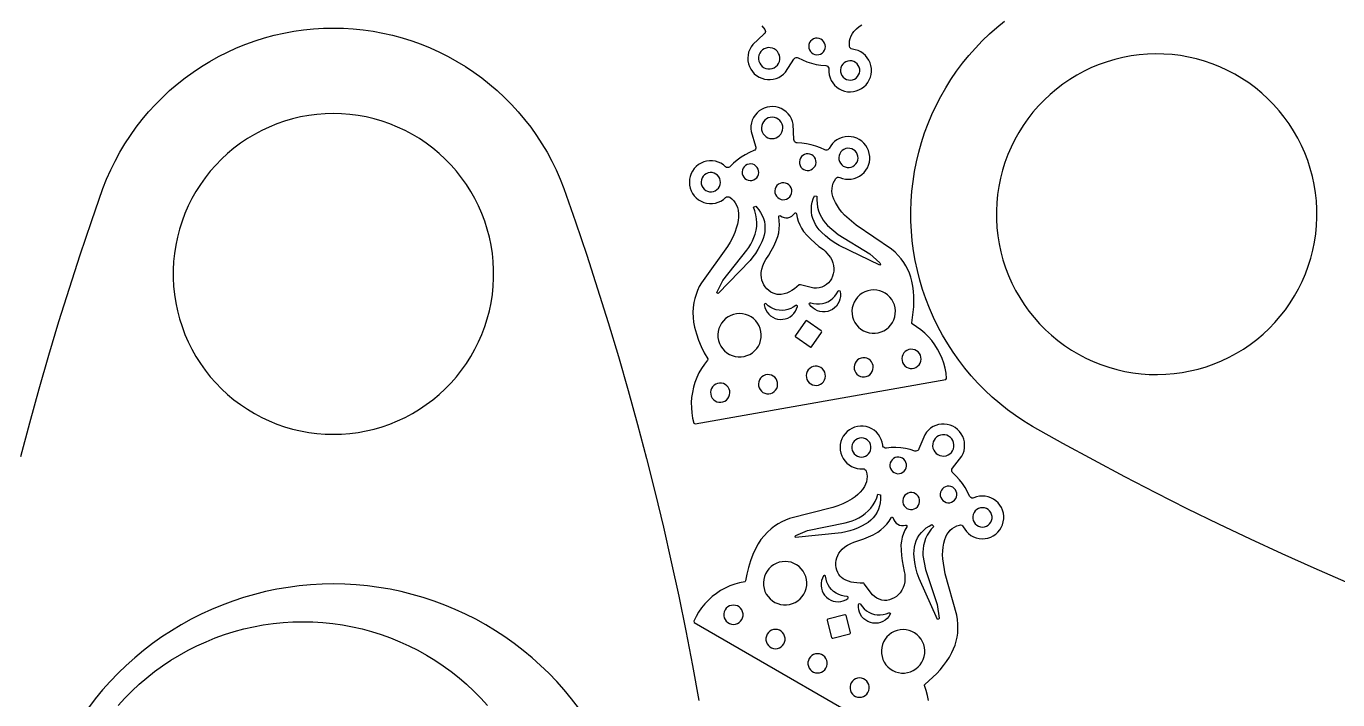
# Model space of a CAD drawing. Extents: x 0 to 1250, y 0 to 2500.
# Drawn here: x 456.6 to 579.3, y 505.4 to 568.4 of the extents above; entities that cross this region are included whole.
import ezdxf

# ---------------------------------------------------------------- set-up
doc = ezdxf.new("R2010")
doc.units = 0
doc.layers.get('0').update_dxf_attribs({"linetype": 'CONTINUOUS', "lineweight": 25})

msp = doc.modelspace()

# ---------------------------------------------------------------- linework, layer by layer
for points in [[(525.441, 568.422), (525.713, 568.064), (525.759, 567.979), (525.775, 567.884), (525.76, 567.789), (525.716, 567.703), (525.647, 567.636), (524.598, 566.663), (524.438, 566.442), (524.308, 566.202), (524.213, 565.946), (524.153, 565.679), (524.131, 565.407), (524.145, 565.135), (524.197, 564.867), (524.284, 564.608), (524.406, 564.364), (524.56, 564.138), (524.743, 563.936), (524.953, 563.761), (525.184, 563.615), (525.432, 563.503), (525.694, 563.425), (525.964, 563.384), (526.237, 563.38), (526.508, 563.413), (526.772, 563.483), (527.024, 563.587), (527.259, 563.726), (527.473, 563.895), (527.663, 564.091), (528.439, 565.293), (528.493, 565.373), (528.57, 565.431), (528.661, 565.462), (528.757, 565.463), (528.849, 565.433), (529.251, 565.23), (529.666, 565.058), (530.094, 564.918), (530.53, 564.81), (530.974, 564.735), (531.421, 564.693), (531.517, 564.675), (531.601, 564.629), (531.667, 564.557), (531.706, 564.469), (531.715, 564.373), (531.715, 564.098), (531.753, 563.826), (531.828, 563.561), (531.939, 563.31), (532.083, 563.076), (532.258, 562.864), (532.46, 562.678), (532.686, 562.521), (532.931, 562.397), (533.191, 562.307), (533.46, 562.254), (533.735, 562.239), (534.008, 562.261), (534.277, 562.32), (534.534, 562.416), (534.776, 562.546), (534.998, 562.708), (535.196, 562.899), (535.365, 563.115), (535.504, 563.353), (535.608, 563.607), (535.677, 563.873), (535.708, 564.146), (535.702, 564.421), (535.658, 564.692), (535.578, 564.955), (535.462, 565.204), (535.313, 565.435), (535.134, 565.643), (534.928, 565.825), (534.699, 565.977), (534.451, 566.096), (534.189, 566.18), (533.919, 566.228), (533.82, 566.255), (533.737, 566.315), (533.678, 566.399), (533.651, 566.498), (533.641, 566.747), (533.663, 566.995), (533.719, 567.238), (533.806, 567.472), (533.924, 567.691), (534.07, 567.893), (534.294, 568.127), (534.541, 568.337), (534.807, 568.522)], [(580.139, 516.362), (577.131, 517.674), (574.137, 519.019), (571.159, 520.397), (568.195, 521.808), (565.248, 523.251), (562.316, 524.727), (559.401, 526.235), (556.503, 527.775), (553.622, 529.347), (550.759, 530.951), (549.965, 531.438), (549.191, 531.957), (548.439, 532.507), (547.71, 533.087), (547.005, 533.696), (546.325, 534.333), (545.672, 534.997), (545.046, 535.687), (544.448, 536.401), (543.88, 537.14), (543.342, 537.9), (542.836, 538.682), (542.361, 539.484), (541.919, 540.304), (541.512, 541.142), (541.138, 541.995), (540.799, 542.863), (540.495, 543.744), (540.228, 544.636), (539.997, 545.538), (539.802, 546.45), (539.645, 547.368), (539.525, 548.292), (539.442, 549.22), (539.397, 550.15), (539.39, 551.082), (539.42, 552.013), (539.488, 552.942), (539.594, 553.868), (539.737, 554.788), (539.918, 555.702), (540.135, 556.608), (540.389, 557.504), (540.678, 558.39), (541.004, 559.263), (541.364, 560.122), (541.759, 560.966), (542.188, 561.793), (542.65, 562.602), (543.145, 563.391), (543.67, 564.16), (544.227, 564.907), (544.813, 565.631), (545.429, 566.331), (546.072, 567.005), (546.742, 567.652), (547.437, 568.272), (548.157, 568.863)], [(456.104, 528.117), (456.943, 531.29), (457.818, 534.453), (458.728, 537.606), (459.672, 540.749), (460.651, 543.882), (461.664, 547.003), (462.712, 550.114), (463.794, 553.212), (464.136, 554.079), (464.513, 554.931), (464.924, 555.767), (465.368, 556.586), (465.846, 557.385), (466.355, 558.166), (466.895, 558.925), (467.466, 559.661), (468.066, 560.373), (468.694, 561.061), (469.35, 561.723), (470.032, 562.358), (470.739, 562.964), (471.471, 563.541), (472.225, 564.089), (473, 564.605), (473.796, 565.089), (474.611, 565.541), (475.443, 565.96), (476.291, 566.344), (477.155, 566.694), (478.032, 567.008), (478.921, 567.287), (479.82, 567.529), (480.729, 567.735), (481.645, 567.904), (482.567, 568.036), (483.494, 568.13), (484.424, 568.186), (485.356, 568.205), (486.287, 568.186), (487.217, 568.13), (488.144, 568.036), (489.066, 567.904), (489.982, 567.735), (490.891, 567.529), (491.79, 567.287), (492.679, 567.008), (493.556, 566.694), (494.42, 566.344), (495.268, 565.96), (496.101, 565.541), (496.915, 565.089), (497.711, 564.605), (498.486, 564.089), (499.24, 563.541), (499.972, 562.964), (500.679, 562.358), (501.361, 561.723), (502.017, 561.061), (502.645, 560.373), (503.245, 559.661), (503.816, 558.925), (504.356, 558.166), (504.865, 557.385), (505.343, 556.586), (505.787, 555.767), (506.198, 554.931), (506.575, 554.079), (506.917, 553.212), (508.007, 550.091), (509.062, 546.957), (510.082, 543.813), (511.067, 540.657), (512.018, 537.49), (512.932, 534.313), (513.812, 531.126), (514.656, 527.929), (515.464, 524.723), (516.237, 521.509), (516.974, 518.286), (517.675, 515.055), (518.34, 511.816), (518.969, 508.571), (519.562, 505.318)], [(541.028, 505.297), (540.947, 505.773), (540.832, 506.242), (540.681, 506.7), (540.678, 506.761), (540.711, 506.812), (541.808, 507.834), (542.14, 508.191), (542.449, 508.567), (542.735, 508.961), (542.997, 509.371), (543.234, 509.797), (543.393, 510.142), (543.527, 510.497), (543.636, 510.861), (543.718, 511.231), (543.773, 511.607), (543.799, 512.029), (543.795, 512.452), (543.761, 512.873), (543.697, 513.292), (542.596, 517.149), (542.381, 518.568), (542.363, 518.931), (542.372, 519.295), (542.408, 519.657), (542.47, 520.015), (542.559, 520.368), (542.649, 520.604), (542.765, 520.827), (542.907, 521.036), (543.071, 521.228), (543.263, 521.394), (543.475, 521.533), (543.704, 521.642), (543.946, 521.719), (544.048, 521.727), (544.147, 521.701), (544.232, 521.643), (544.292, 521.56), (544.429, 521.322), (544.597, 521.105), (544.794, 520.913), (545.015, 520.749), (545.256, 520.618), (545.513, 520.521), (545.781, 520.46), (546.055, 520.436), (546.329, 520.451), (546.599, 520.502), (546.859, 520.59), (547.105, 520.713), (547.332, 520.869), (547.535, 521.054), (547.711, 521.265), (547.856, 521.498), (547.968, 521.749), (548.044, 522.013), (548.084, 522.285), (548.086, 522.56), (548.05, 522.832), (547.977, 523.097), (547.868, 523.35), (547.726, 523.585), (547.553, 523.799), (547.353, 523.987), (547.128, 524.145), (546.884, 524.271), (546.625, 524.363), (546.356, 524.418), (546.082, 524.436), (545.808, 524.416), (545.539, 524.359), (545.281, 524.265), (545.187, 524.241), (545.091, 524.248), (545.001, 524.285), (544.928, 524.348), (544.88, 524.432), (544.69, 524.84), (544.47, 525.232), (544.219, 525.606), (543.94, 525.96), (543.635, 526.29), (543.304, 526.596), (543.245, 526.672), (543.212, 526.762), (543.21, 526.859), (543.239, 526.951), (543.295, 527.029), (544.159, 528.169), (544.279, 528.415), (544.365, 528.674), (544.414, 528.942), (544.426, 529.215), (544.402, 529.487), (544.34, 529.753), (544.243, 530.008), (544.112, 530.247), (543.949, 530.467), (543.758, 530.662), (543.543, 530.829), (543.306, 530.966), (543.054, 531.069), (542.789, 531.136), (542.518, 531.167), (542.245, 531.161), (541.976, 531.118), (541.714, 531.038), (541.467, 530.924), (541.237, 530.777), (541.029, 530.6), (540.847, 530.396), (540.695, 530.169), (540.139, 528.851), (540.099, 528.763), (540.034, 528.693), (539.95, 528.646), (539.855, 528.629), (539.759, 528.642), (539.329, 528.772), (538.89, 528.869), (538.444, 528.933), (537.996, 528.964), (537.546, 528.961), (537.098, 528.925), (537.001, 528.925), (536.909, 528.957), (536.833, 529.015), (536.779, 529.096), (536.753, 529.189), (536.705, 529.459), (536.62, 529.721), (536.5, 529.968), (536.348, 530.197), (536.165, 530.402), (535.956, 530.581), (535.725, 530.729), (535.475, 530.844), (535.213, 530.924), (534.941, 530.967), (534.666, 530.972), (534.393, 530.94), (534.128, 530.87), (533.874, 530.765), (533.637, 530.626), (533.421, 530.456), (533.231, 530.258), (533.069, 530.035), (532.94, 529.793), (532.845, 529.535), (532.786, 529.267), (532.765, 528.993), (532.781, 528.719), (532.835, 528.449), (532.925, 528.19), (533.05, 527.945), (533.207, 527.719), (533.394, 527.518), (533.607, 527.344), (533.841, 527.2), (534.093, 527.091), (534.358, 527.016), (534.63, 526.979), (534.905, 526.979), (535.007, 526.969), (535.099, 526.925), (535.171, 526.852), (535.215, 526.76), (535.269, 526.516), (535.29, 526.268), (535.277, 526.019), (535.232, 525.774), (535.154, 525.537), (535.045, 525.313), (534.865, 525.044), (534.659, 524.794), (534.428, 524.566), (534.176, 524.362), (533.905, 524.185), (533.472, 523.934), (533.023, 523.711), (532.561, 523.518), (532.088, 523.355), (528.035, 522.328), (527.666, 522.186), (527.307, 522.019), (526.961, 521.827), (526.63, 521.612), (526.313, 521.375), (525.97, 521.062), (525.653, 520.722), (525.365, 520.358), (525.109, 519.971), (524.885, 519.564), (524.619, 518.977), (524.389, 518.376), (524.196, 517.762), (524.04, 517.137), (523.923, 516.504), (523.895, 516.45), (523.841, 516.423), (523.368, 516.324), (522.905, 516.19), (522.452, 516.021), (522.014, 515.819), (521.592, 515.585), (521.189, 515.319), (520.807, 515.024), (520.449, 514.701), (520.116, 514.351), (519.81, 513.978), (519.532, 513.583), (519.286, 513.168), (519.071, 512.736), (519.112, 512.608), (539.741, 500.698)], [(508.286, 504.629), (507.638, 505.475), (506.958, 506.296), (506.248, 507.09), (505.508, 507.858), (504.74, 508.597), (503.946, 509.308), (503.125, 509.988), (502.279, 510.636), (501.41, 511.253), (500.518, 511.837), (499.606, 512.387), (498.673, 512.903), (497.721, 513.383), (496.752, 513.827), (495.768, 514.235), (494.769, 514.606), (493.756, 514.939), (492.732, 515.234), (491.697, 515.491), (490.654, 515.708), (489.603, 515.887), (488.547, 516.026), (487.485, 516.126), (486.421, 516.185), (485.356, 516.205), (484.29, 516.185), (483.226, 516.126), (482.164, 516.026), (481.108, 515.887), (480.057, 515.708), (479.014, 515.491), (477.979, 515.234), (476.955, 514.939), (475.942, 514.606), (474.943, 514.235), (473.959, 513.827), (472.99, 513.383), (472.038, 512.903), (471.106, 512.387), (470.193, 511.837), (469.301, 511.253), (468.432, 510.636), (467.586, 509.988), (466.765, 509.308), (465.971, 508.597), (465.203, 507.858), (464.464, 507.09), (463.753, 506.296), (463.073, 505.475), (462.425, 504.629)], [(465.211, 504.841), (465.839, 505.529), (466.495, 506.19), (467.177, 506.825), (467.884, 507.432), (468.615, 508.009), (469.369, 508.556), (470.144, 509.072), (470.94, 509.557), (471.755, 510.009), (472.587, 510.427), (473.436, 510.811), (474.299, 511.161), (475.176, 511.476), (476.065, 511.754), (476.965, 511.997), (477.873, 512.203), (478.79, 512.371), (479.712, 512.503), (480.639, 512.597), (481.569, 512.654), (482.5, 512.673), (483.431, 512.654), (484.361, 512.597), (485.288, 512.503), (486.21, 512.371), (487.127, 512.203), (488.035, 511.997), (488.935, 511.754), (489.824, 511.476), (490.701, 511.161), (491.564, 510.811), (492.413, 510.427), (493.245, 510.009), (494.06, 509.557), (494.856, 509.072), (495.631, 508.556), (496.385, 508.009), (497.116, 507.432), (497.823, 506.825), (498.505, 506.19), (499.161, 505.529), (499.789, 504.841)]]:
    msp.add_lwpolyline(points)
for points in [[(530.015, 566.985), (529.918, 566.84), (529.857, 566.677), (529.833, 566.505), (529.848, 566.331), (529.902, 566.165), (529.991, 566.016), (530.111, 565.889), (530.256, 565.793), (530.419, 565.731), (530.591, 565.708), (530.765, 565.723), (530.931, 565.776), (531.08, 565.865), (531.207, 565.985), (531.303, 566.13), (531.365, 566.293), (531.389, 566.466), (531.373, 566.639), (531.32, 566.805), (531.231, 566.955), (531.111, 567.081), (530.966, 567.178), (530.803, 567.239), (530.63, 567.263), (530.457, 567.248), (530.291, 567.194), (530.141, 567.105)], [(525.365, 566.02), (525.254, 565.858), (525.177, 565.678), (525.136, 565.486), (525.134, 565.29), (525.17, 565.097), (525.244, 564.915), (525.351, 564.751), (525.488, 564.611), (525.65, 564.5), (525.83, 564.423), (526.022, 564.383), (526.218, 564.381), (526.41, 564.417), (526.592, 564.49), (526.756, 564.597), (526.897, 564.734), (527.007, 564.896), (527.084, 565.076), (527.125, 565.268), (527.127, 565.464), (527.091, 565.657), (527.018, 565.839), (526.91, 566.003), (526.773, 566.143), (526.612, 566.254), (526.431, 566.331), (526.239, 566.371), (526.043, 566.373), (525.851, 566.337), (525.669, 566.264), (525.505, 566.157)], [(547.616, 553.399), (547.501, 552.635), (547.426, 551.866), (547.391, 551.095), (547.395, 550.322), (547.44, 549.551), (547.523, 548.783), (547.647, 548.021), (547.809, 547.265), (548.01, 546.52), (548.249, 545.785), (548.526, 545.064), (548.839, 544.358), (549.188, 543.669), (549.573, 542.999), (549.991, 542.349), (550.442, 541.722), (550.925, 541.12), (551.438, 540.542), (551.98, 539.992), (552.55, 539.471), (553.146, 538.979), (553.767, 538.519), (554.41, 538.092), (555.075, 537.698), (555.758, 537.339), (556.46, 537.015), (557.177, 536.728), (557.908, 536.479), (558.651, 536.267), (559.404, 536.094), (560.164, 535.96), (560.931, 535.865), (561.702, 535.81), (562.474, 535.794), (563.246, 535.819), (564.016, 535.883), (564.781, 535.986), (565.54, 536.129), (566.291, 536.311), (567.031, 536.531), (567.76, 536.789), (568.473, 537.084), (569.171, 537.415), (569.851, 537.782), (570.511, 538.184), (571.149, 538.619), (571.764, 539.086), (572.355, 539.584), (572.918, 540.112), (573.454, 540.668), (573.961, 541.251), (574.437, 541.86), (574.881, 542.492), (575.292, 543.146), (575.668, 543.82), (576.01, 544.513), (576.315, 545.223), (576.583, 545.947), (576.814, 546.684), (577.006, 547.432), (577.16, 548.189), (577.275, 548.953), (577.35, 549.722), (577.385, 550.494), (577.381, 551.266), (577.336, 552.037), (577.253, 552.805), (577.129, 553.568), (576.967, 554.323), (576.766, 555.069), (576.527, 555.803), (576.25, 556.524), (575.937, 557.23), (575.588, 557.919), (575.203, 558.59), (574.785, 559.239), (574.334, 559.866), (573.851, 560.469), (573.338, 561.046), (572.796, 561.596), (572.226, 562.118), (571.63, 562.609), (571.009, 563.069), (570.366, 563.497), (569.701, 563.89), (569.018, 564.25), (568.316, 564.573), (567.599, 564.86), (566.868, 565.11), (566.125, 565.321), (565.372, 565.494), (564.612, 565.628), (563.845, 565.723), (563.074, 565.778), (562.302, 565.794), (561.53, 565.77), (560.76, 565.706), (559.995, 565.602), (559.236, 565.459), (558.485, 565.277), (557.745, 565.057), (557.016, 564.799), (556.303, 564.504), (555.605, 564.173), (554.925, 563.806), (554.265, 563.405), (553.627, 562.97), (553.012, 562.503), (552.421, 562.004), (551.858, 561.476), (551.322, 560.92), (550.815, 560.337), (550.339, 559.729), (549.895, 559.096), (549.484, 558.442), (549.108, 557.768), (548.766, 557.075), (548.461, 556.365), (548.193, 555.641), (547.962, 554.904), (547.77, 554.156)], [(533.021, 564.817), (532.916, 564.661), (532.845, 564.486), (532.813, 564.301), (532.819, 564.113), (532.865, 563.931), (532.947, 563.761), (533.063, 563.613), (533.207, 563.492), (533.373, 563.404), (533.554, 563.352), (533.742, 563.339), (533.928, 563.365), (534.105, 563.429), (534.264, 563.529), (534.4, 563.66), (534.505, 563.816), (534.576, 563.99), (534.608, 564.176), (534.602, 564.364), (534.556, 564.546), (534.474, 564.715), (534.358, 564.864), (534.214, 564.985), (534.048, 565.073), (533.867, 565.125), (533.679, 565.138), (533.493, 565.112), (533.316, 565.047), (533.156, 564.948)], [(485.356, 560.205), (484.583, 560.185), (483.813, 560.126), (483.047, 560.027), (482.287, 559.888), (481.535, 559.711), (480.794, 559.495), (480.064, 559.241), (479.349, 558.95), (478.649, 558.623), (477.967, 558.26), (477.305, 557.862), (476.664, 557.431), (476.046, 556.967), (475.453, 556.472), (474.886, 555.948), (474.347, 555.394), (473.837, 554.814), (473.358, 554.209), (472.91, 553.579), (472.496, 552.927), (472.115, 552.255), (471.77, 551.564), (471.461, 550.856), (471.188, 550.133), (470.953, 549.398), (470.757, 548.651), (470.599, 547.894), (470.48, 547.131), (470.4, 546.363), (470.361, 545.591), (470.361, 544.819), (470.4, 544.048), (470.48, 543.279), (470.599, 542.516), (470.757, 541.76), (470.953, 541.013), (471.188, 540.277), (471.461, 539.554), (471.77, 538.847), (472.115, 538.156), (472.496, 537.483), (472.91, 536.832), (473.358, 536.202), (473.837, 535.596), (474.347, 535.016), (474.886, 534.463), (475.453, 533.938), (476.046, 533.443), (476.664, 532.98), (477.305, 532.549), (477.967, 532.151), (478.649, 531.788), (479.349, 531.461), (480.064, 531.169), (480.794, 530.916), (481.535, 530.7), (482.287, 530.523), (483.047, 530.384), (483.813, 530.285), (484.583, 530.225), (485.356, 530.205), (486.128, 530.225), (486.898, 530.285), (487.664, 530.384), (488.424, 530.523), (489.176, 530.7), (489.917, 530.916), (490.647, 531.169), (491.362, 531.461), (492.062, 531.788), (492.744, 532.151), (493.406, 532.549), (494.047, 532.98), (494.665, 533.443), (495.258, 533.938), (495.825, 534.463), (496.364, 535.016), (496.874, 535.596), (497.353, 536.202), (497.801, 536.832), (498.215, 537.483), (498.596, 538.156), (498.941, 538.847), (499.25, 539.554), (499.523, 540.277), (499.758, 541.013), (499.954, 541.76), (500.113, 542.516), (500.231, 543.279), (500.311, 544.048), (500.351, 544.819), (500.351, 545.591), (500.311, 546.363), (500.231, 547.131), (500.113, 547.894), (499.954, 548.651), (499.758, 549.398), (499.523, 550.133), (499.25, 550.856), (498.941, 551.564), (498.596, 552.255), (498.215, 552.927), (497.801, 553.579), (497.353, 554.209), (496.874, 554.814), (496.364, 555.394), (495.825, 555.948), (495.258, 556.472), (494.665, 556.967), (494.047, 557.431), (493.406, 557.862), (492.744, 558.26), (492.062, 558.623), (491.362, 558.95), (490.647, 559.241), (489.917, 559.495), (489.176, 559.711), (488.424, 559.888), (487.664, 560.027), (486.898, 560.126), (486.128, 560.185)], [(519.199, 531.19), (542.658, 535.326), (542.74, 535.432), (542.686, 535.912), (542.596, 536.386), (542.471, 536.852), (542.311, 537.308), (542.117, 537.75), (541.891, 538.176), (541.633, 538.584), (541.345, 538.972), (541.029, 539.336), (540.686, 539.676), (540.319, 539.989), (539.929, 540.274), (539.519, 540.528), (539.478, 540.573), (539.47, 540.633), (539.654, 542.121), (539.678, 542.608), (539.674, 543.095), (539.639, 543.581), (539.576, 544.063), (539.484, 544.542), (539.384, 544.908), (539.259, 545.266), (539.108, 545.615), (538.933, 545.951), (538.734, 546.274), (538.482, 546.615), (538.208, 546.936), (537.911, 547.237), (537.593, 547.517), (534.269, 549.763), (533.192, 550.712), (532.946, 550.979), (532.719, 551.263), (532.514, 551.564), (532.331, 551.878), (532.172, 552.205), (532.089, 552.444), (532.035, 552.69), (532.009, 552.941), (532.012, 553.193), (532.052, 553.444), (532.125, 553.687), (532.231, 553.918), (532.366, 554.132), (532.439, 554.204), (532.532, 554.248), (532.634, 554.258), (532.733, 554.232), (532.991, 554.138), (533.26, 554.08), (533.534, 554.059), (533.808, 554.076), (534.077, 554.131), (534.337, 554.222), (534.581, 554.347), (534.806, 554.505), (535.007, 554.692), (535.181, 554.905), (535.323, 555.14), (535.433, 555.392), (535.506, 555.657), (535.543, 555.929), (535.542, 556.204), (535.503, 556.476), (535.427, 556.741), (535.316, 556.992), (535.172, 557.226), (534.997, 557.437), (534.794, 557.623), (534.568, 557.779), (534.323, 557.903), (534.063, 557.992), (533.793, 558.044), (533.518, 558.059), (533.245, 558.036), (532.976, 557.976), (532.719, 557.88), (532.477, 557.749), (532.256, 557.587), (532.059, 557.395), (531.89, 557.178), (531.752, 556.941), (531.696, 556.862), (531.618, 556.805), (531.525, 556.776), (531.429, 556.778), (531.338, 556.81), (530.93, 557.001), (530.509, 557.16), (530.077, 557.286), (529.636, 557.377), (529.189, 557.434), (528.74, 557.456), (528.646, 557.475), (528.562, 557.524), (528.499, 557.597), (528.462, 557.685), (528.455, 557.781), (528.383, 559.21), (528.317, 559.475), (528.216, 559.729), (528.082, 559.966), (527.916, 560.183), (527.722, 560.376), (527.504, 560.54), (527.266, 560.672), (527.011, 560.772), (526.746, 560.835), (526.474, 560.862), (526.201, 560.852), (525.933, 560.804), (525.673, 560.721), (525.427, 560.603), (525.199, 560.452), (524.994, 560.272), (524.815, 560.066), (524.666, 559.837), (524.55, 559.59), (524.469, 559.329), (524.423, 559.06), (524.415, 558.787), (524.444, 558.516), (524.865, 557.149), (524.891, 557.056), (524.887, 556.96), (524.852, 556.87), (524.791, 556.796), (524.709, 556.745), (524.296, 556.567), (523.897, 556.359), (523.514, 556.122), (523.151, 555.857), (522.808, 555.566), (522.488, 555.25), (522.414, 555.188), (522.324, 555.153), (522.227, 555.149), (522.134, 555.176), (522.055, 555.231), (521.844, 555.407), (521.611, 555.553), (521.36, 555.665), (521.096, 555.742), (520.824, 555.782), (520.55, 555.785), (520.277, 555.75), (520.012, 555.678), (519.759, 555.57), (519.524, 555.428), (519.31, 555.256), (519.121, 555.055), (518.962, 554.831), (518.836, 554.588), (518.743, 554.329), (518.687, 554.06), (518.669, 553.786), (518.688, 553.511), (518.745, 553.243), (518.838, 552.984), (518.965, 552.741), (519.125, 552.517), (519.314, 552.317), (519.529, 552.146), (519.764, 552.005), (520.018, 551.898), (520.283, 551.826), (520.556, 551.792), (520.83, 551.795), (521.102, 551.836), (521.366, 551.914), (521.616, 552.027), (521.849, 552.173), (522.059, 552.35), (522.144, 552.408), (522.243, 552.434), (522.345, 552.424), (522.438, 552.381), (522.635, 552.23), (522.811, 552.053), (522.962, 551.854), (523.084, 551.637), (523.177, 551.406), (523.238, 551.164), (523.273, 550.842), (523.275, 550.518), (523.245, 550.195), (523.183, 549.877), (523.089, 549.567), (522.919, 549.096), (522.718, 548.637), (522.489, 548.192), (522.231, 547.763), (519.786, 544.371), (519.595, 544.025), (519.428, 543.667), (519.286, 543.298), (519.17, 542.919), (519.08, 542.534), (519.018, 542.074), (518.993, 541.61), (519.007, 541.146), (519.06, 540.685), (519.15, 540.229), (519.323, 539.609), (519.534, 539), (519.781, 538.406), (520.063, 537.827), (520.379, 537.267), (520.393, 537.208), (520.369, 537.152), (520.071, 536.772), (519.802, 536.372), (519.564, 535.952), (519.358, 535.515), (519.185, 535.064), (519.047, 534.602), (518.945, 534.13), (518.878, 533.652), (518.847, 533.17), (518.852, 532.688), (518.894, 532.207), (518.972, 531.73), (519.085, 531.261)], [(527.398, 559.037), (527.345, 559.226), (527.257, 559.4), (527.136, 559.555), (526.987, 559.682), (526.816, 559.778), (526.63, 559.839), (526.435, 559.863), (526.24, 559.848), (526.051, 559.795), (525.876, 559.707), (525.722, 559.586), (525.594, 559.437), (525.498, 559.266), (525.437, 559.08), (525.414, 558.885), (525.429, 558.689), (525.481, 558.501), (525.57, 558.326), (525.691, 558.172), (525.84, 558.044), (526.011, 557.948), (526.197, 557.887), (526.392, 557.863), (526.587, 557.878), (526.776, 557.931), (526.951, 558.02), (527.105, 558.141), (527.233, 558.29), (527.329, 558.46), (527.39, 558.647), (527.413, 558.841)], [(530.505, 555.798), (530.456, 555.965), (530.371, 556.117), (530.254, 556.246), (530.111, 556.346), (529.95, 556.412), (529.778, 556.44), (529.604, 556.429), (529.437, 556.38), (529.285, 556.295), (529.156, 556.178), (529.056, 556.035), (528.99, 555.874), (528.962, 555.702), (528.973, 555.528), (529.022, 555.361), (529.108, 555.209), (529.224, 555.08), (529.367, 554.98), (529.529, 554.914), (529.701, 554.886), (529.874, 554.897), (530.041, 554.946), (530.193, 555.032), (530.323, 555.148), (530.423, 555.291), (530.488, 555.452), (530.516, 555.624)], [(534.433, 556.216), (534.382, 556.396), (534.293, 556.563), (534.172, 556.707), (534.024, 556.822), (533.855, 556.905), (533.672, 556.951), (533.484, 556.957), (533.299, 556.924), (533.125, 556.854), (532.969, 556.749), (532.838, 556.613), (532.738, 556.454), (532.674, 556.277), (532.648, 556.091), (532.661, 555.903), (532.713, 555.722), (532.801, 555.556), (532.922, 555.412), (533.07, 555.296), (533.239, 555.214), (533.422, 555.168), (533.61, 555.161), (533.795, 555.194), (533.97, 555.265), (534.126, 555.37), (534.256, 555.505), (534.356, 555.665), (534.42, 555.842), (534.447, 556.028)], [(525.149, 554.854), (525.099, 555.021), (525.014, 555.173), (524.897, 555.302), (524.755, 555.402), (524.593, 555.468), (524.421, 555.496), (524.248, 555.485), (524.08, 555.436), (523.928, 555.35), (523.799, 555.233), (523.699, 555.091), (523.634, 554.929), (523.606, 554.757), (523.616, 554.584), (523.666, 554.417), (523.751, 554.265), (523.868, 554.135), (524.011, 554.035), (524.172, 553.97), (524.344, 553.942), (524.518, 553.953), (524.685, 554.002), (524.837, 554.087), (524.966, 554.204), (525.066, 554.347), (525.132, 554.508), (525.16, 554.68)], [(521.555, 553.945), (521.503, 554.126), (521.415, 554.292), (521.294, 554.436), (521.146, 554.552), (520.977, 554.634), (520.794, 554.68), (520.606, 554.686), (520.421, 554.654), (520.246, 554.583), (520.09, 554.478), (519.96, 554.343), (519.86, 554.183), (519.796, 554.006), (519.77, 553.82), (519.783, 553.632), (519.835, 553.451), (519.923, 553.285), (520.044, 553.141), (520.192, 553.025), (520.361, 552.943), (520.544, 552.897), (520.732, 552.891), (520.917, 552.923), (521.091, 552.994), (521.247, 553.099), (521.378, 553.234), (521.478, 553.394), (521.542, 553.571), (521.568, 553.757)], [(528.238, 553.082), (528.188, 553.252), (528.101, 553.407), (527.982, 553.539), (527.836, 553.641), (527.672, 553.708), (527.497, 553.737), (527.319, 553.725), (527.149, 553.675), (526.994, 553.588), (526.862, 553.469), (526.761, 553.324), (526.694, 553.159), (526.665, 552.984), (526.676, 552.807), (526.726, 552.636), (526.813, 552.482), (526.932, 552.35), (527.078, 552.248), (527.242, 552.181), (527.418, 552.153), (527.595, 552.164), (527.765, 552.214), (527.92, 552.301), (528.052, 552.42), (528.153, 552.565), (528.22, 552.73), (528.249, 552.905)], [(530.089, 550.987), (530.079, 551.299), (530.102, 551.61), (530.157, 551.918), (530.244, 552.218), (530.362, 552.507), (530.597, 552.487), (530.587, 552.141), (530.61, 551.796), (530.666, 551.455), (530.754, 551.121), (530.874, 550.796), (531.015, 550.512), (531.18, 550.241), (531.368, 549.986), (531.577, 549.747), (532.602, 548.9), (535.551, 547.084), (536.497, 546.233), (536.542, 546.132), (536.476, 546.031), (532.672, 547.878), (532.228, 548.14), (531.804, 548.435), (531.404, 548.762), (531.031, 549.118), (530.823, 549.34), (530.637, 549.58), (530.473, 549.836), (530.334, 550.105), (530.22, 550.387), (530.132, 550.677)], [(524.878, 551.54), (525.024, 551.376), (525.16, 551.203), (525.334, 550.953), (525.479, 550.685), (525.595, 550.404), (525.681, 550.111), (525.724, 549.791), (525.735, 549.468), (525.712, 549.146), (525.655, 548.828), (525.566, 548.517), (525.446, 548.218), (525.272, 547.843), (525.075, 547.48), (524.856, 547.13), (524.615, 546.794), (524.353, 546.475), (521.347, 543.363), (521.25, 543.436), (521.258, 543.546), (521.812, 544.601), (524.031, 547.418), (524.233, 547.695), (524.414, 547.986), (524.573, 548.289), (524.71, 548.604), (524.832, 548.941), (524.919, 549.289), (524.971, 549.644), (524.987, 550.002), (524.961, 550.372), (524.897, 550.737), (524.798, 551.095), (524.663, 551.44)], [(528.546, 550.912), (528.605, 550.918), (528.657, 550.889), (528.684, 550.835), (528.753, 550.483), (528.857, 550.139), (528.994, 549.807), (529.162, 549.489), (529.36, 549.189), (529.688, 548.807), (530.037, 548.444), (530.407, 548.102), (530.795, 547.781), (531.202, 547.483), (531.378, 547.326), (531.542, 547.157), (531.693, 546.974), (531.856, 546.754), (531.989, 546.514), (532.09, 546.259), (532.156, 545.993), (532.186, 545.72), (532.172, 545.471), (532.129, 545.225), (532.055, 544.987), (531.954, 544.759), (531.835, 544.554), (531.686, 544.369), (531.511, 544.21), (531.314, 544.079), (531.075, 543.979), (530.824, 543.913), (530.566, 543.884), (530.307, 543.891), (529.052, 544.194), (528.999, 544.199), (528.951, 544.176), (528.731, 543.987), (528.498, 543.814), (528.254, 543.659), (528.023, 543.528), (527.78, 543.421), (527.526, 543.342), (527.266, 543.29), (527.071, 543.279), (526.877, 543.293), (526.686, 543.334), (526.502, 543.399), (526.293, 543.515), (526.1, 543.655), (525.925, 543.817), (525.771, 544), (525.64, 544.2), (525.534, 544.41), (525.455, 544.632), (525.406, 544.862), (525.387, 545.097), (525.398, 545.332), (525.456, 545.653), (525.546, 545.966), (525.668, 546.269), (525.82, 546.557), (526.088, 546.96), (526.334, 547.377), (526.557, 547.807), (526.757, 548.248), (526.934, 548.699), (527.026, 549.06), (527.082, 549.429), (527.101, 549.802), (527.082, 550.174), (527.026, 550.543), (527.032, 550.602), (527.071, 550.647), (527.129, 550.662), (527.185, 550.642), (527.344, 550.545), (527.521, 550.482), (527.707, 550.456), (527.893, 550.47), (528.074, 550.521), (528.239, 550.608), (528.384, 550.728), (528.501, 550.874)], [(537.914, 542.04), (537.846, 542.315), (537.74, 542.578), (537.598, 542.823), (537.423, 543.047), (537.219, 543.244), (536.99, 543.41), (536.739, 543.544), (536.473, 543.641), (536.195, 543.699), (535.913, 543.719), (535.63, 543.7), (535.352, 543.641), (535.086, 543.544), (534.836, 543.41), (534.606, 543.244), (534.402, 543.047), (534.227, 542.823), (534.086, 542.578), (533.979, 542.315), (533.911, 542.04), (533.881, 541.758), (533.891, 541.474), (533.94, 541.195), (534.028, 540.925), (534.152, 540.67), (534.311, 540.435), (534.501, 540.224), (534.718, 540.042), (534.958, 539.892), (535.217, 539.777), (535.49, 539.698), (535.771, 539.659), (536.054, 539.659), (536.335, 539.698), (536.608, 539.777), (536.867, 539.892), (537.107, 540.042), (537.325, 540.224), (537.514, 540.435), (537.673, 540.67), (537.797, 540.925), (537.885, 541.195), (537.934, 541.474), (537.944, 541.758)], [(532.618, 543.634), (532.678, 543.647), (532.734, 543.621), (532.765, 543.568), (532.798, 543.328), (532.793, 543.086), (532.752, 542.846), (532.675, 542.617), (532.563, 542.401), (532.42, 542.205), (532.248, 542.034), (532.053, 541.891), (531.837, 541.779), (531.607, 541.702), (531.368, 541.661), (531.126, 541.657), (530.885, 541.69), (530.653, 541.76), (530.434, 541.865), (530.234, 542.001), (530.057, 542.167), (529.907, 542.358), (529.89, 542.417), (529.911, 542.475), (529.962, 542.509), (530.023, 542.508), (530.29, 542.434), (530.563, 542.397), (530.839, 542.396), (531.113, 542.432), (531.38, 542.505), (531.634, 542.613), (531.872, 542.754), (532.088, 542.925), (532.28, 543.124), (532.444, 543.346), (532.576, 543.589)], [(525.364, 539.827), (525.295, 540.102), (525.189, 540.365), (525.047, 540.61), (524.872, 540.834), (524.668, 541.031), (524.439, 541.197), (524.189, 541.331), (523.922, 541.428), (523.645, 541.486), (523.362, 541.506), (523.079, 541.487), (522.802, 541.428), (522.535, 541.331), (522.285, 541.197), (522.055, 541.031), (521.851, 540.834), (521.677, 540.61), (521.535, 540.365), (521.429, 540.102), (521.36, 539.827), (521.33, 539.545), (521.34, 539.261), (521.39, 538.982), (521.477, 538.712), (521.601, 538.457), (521.76, 538.222), (521.95, 538.011), (522.167, 537.829), (522.408, 537.679), (522.667, 537.564), (522.939, 537.485), (523.22, 537.446), (523.504, 537.446), (523.785, 537.485), (524.057, 537.564), (524.316, 537.679), (524.557, 537.829), (524.774, 538.011), (524.964, 538.222), (525.122, 538.457), (525.246, 538.712), (525.334, 538.982), (525.383, 539.261), (525.393, 539.545)], [(528.776, 542.158), (528.771, 542.22), (528.732, 542.267), (528.672, 542.282), (528.615, 542.259), (528.39, 542.099), (528.146, 541.97), (527.886, 541.875), (527.617, 541.816), (527.341, 541.793), (527.066, 541.807), (526.794, 541.858), (526.532, 541.945), (526.284, 542.066), (526.054, 542.22), (525.847, 542.402), (525.792, 542.431), (525.731, 542.422), (525.687, 542.379), (525.677, 542.319), (525.728, 542.081), (525.814, 541.855), (525.935, 541.644), (526.086, 541.455), (526.265, 541.291), (526.466, 541.156), (526.686, 541.053), (526.919, 540.986), (527.16, 540.955), (527.402, 540.961), (527.641, 541.004), (527.87, 541.083), (528.085, 541.197), (528.279, 541.341), (528.449, 541.515), (528.591, 541.712), (528.7, 541.928)], [(531.007, 539.882), (529.667, 540.821), (529.618, 540.839), (529.567, 540.83), (529.527, 540.796), (528.589, 539.456), (528.571, 539.407), (528.58, 539.356), (528.613, 539.316), (529.954, 538.378), (530.002, 538.36), (530.053, 538.369), (530.093, 538.402), (531.032, 539.743), (531.05, 539.791), (531.041, 539.842)], [(540.335, 537.416), (540.283, 537.597), (540.195, 537.763), (540.074, 537.908), (539.926, 538.023), (539.757, 538.106), (539.574, 538.151), (539.386, 538.158), (539.201, 538.125), (539.026, 538.055), (538.87, 537.95), (538.74, 537.814), (538.64, 537.655), (538.576, 537.478), (538.549, 537.291), (538.563, 537.104), (538.614, 536.923), (538.703, 536.757), (538.824, 536.613), (538.972, 536.497), (539.141, 536.414), (539.324, 536.369), (539.512, 536.362), (539.697, 536.395), (539.871, 536.466), (540.027, 536.571), (540.158, 536.706), (540.258, 536.866), (540.322, 537.042), (540.348, 537.229)], [(531.387, 535.839), (531.335, 536.019), (531.247, 536.186), (531.126, 536.33), (530.978, 536.446), (530.809, 536.528), (530.626, 536.574), (530.438, 536.58), (530.253, 536.547), (530.078, 536.477), (529.922, 536.372), (529.792, 536.236), (529.692, 536.077), (529.628, 535.9), (529.601, 535.714), (529.615, 535.526), (529.666, 535.345), (529.755, 535.179), (529.876, 535.035), (530.024, 534.919), (530.193, 534.837), (530.376, 534.791), (530.564, 534.784), (530.749, 534.817), (530.923, 534.888), (531.079, 534.993), (531.21, 535.128), (531.31, 535.288), (531.374, 535.465), (531.4, 535.651)], [(535.861, 536.627), (535.809, 536.808), (535.721, 536.975), (535.6, 537.119), (535.452, 537.234), (535.283, 537.317), (535.1, 537.363), (534.912, 537.369), (534.727, 537.336), (534.552, 537.266), (534.396, 537.161), (534.266, 537.025), (534.166, 536.866), (534.102, 536.689), (534.075, 536.503), (534.088, 536.315), (534.14, 536.134), (534.229, 535.968), (534.35, 535.824), (534.498, 535.708), (534.667, 535.626), (534.85, 535.58), (535.038, 535.573), (535.223, 535.606), (535.397, 535.677), (535.553, 535.782), (535.684, 535.917), (535.784, 536.077), (535.848, 536.253), (535.874, 536.44)], [(526.913, 535.05), (526.861, 535.231), (526.773, 535.397), (526.652, 535.541), (526.504, 535.657), (526.335, 535.739), (526.152, 535.785), (525.964, 535.791), (525.779, 535.759), (525.604, 535.688), (525.448, 535.583), (525.318, 535.448), (525.218, 535.288), (525.154, 535.111), (525.127, 534.925), (525.141, 534.737), (525.192, 534.556), (525.281, 534.39), (525.402, 534.246), (525.55, 534.13), (525.719, 534.048), (525.902, 534.002), (526.09, 533.996), (526.275, 534.028), (526.449, 534.099), (526.605, 534.204), (526.736, 534.339), (526.836, 534.499), (526.9, 534.676), (526.926, 534.862)], [(522.439, 534.261), (522.387, 534.442), (522.299, 534.608), (522.178, 534.752), (522.03, 534.868), (521.861, 534.95), (521.678, 534.996), (521.49, 535.002), (521.305, 534.97), (521.13, 534.899), (520.974, 534.794), (520.844, 534.659), (520.744, 534.499), (520.68, 534.322), (520.653, 534.136), (520.667, 533.948), (520.718, 533.767), (520.807, 533.601), (520.928, 533.457), (521.076, 533.341), (521.245, 533.259), (521.428, 533.213), (521.616, 533.207), (521.801, 533.239), (521.975, 533.31), (522.131, 533.415), (522.262, 533.55), (522.362, 533.71), (522.426, 533.887), (522.452, 534.073)], [(535.544, 528.525), (535.62, 528.696), (535.66, 528.881), (535.66, 529.069), (535.62, 529.253), (535.544, 529.425), (535.433, 529.577), (535.294, 529.703), (535.131, 529.797), (534.952, 529.855), (534.765, 529.875), (534.577, 529.855), (534.398, 529.797), (534.236, 529.703), (534.096, 529.577), (533.985, 529.425), (533.909, 529.253), (533.869, 529.069), (533.869, 528.88), (533.909, 528.696), (533.985, 528.525), (534.096, 528.372), (534.235, 528.246), (534.398, 528.152), (534.577, 528.094), (534.765, 528.075), (534.952, 528.094), (535.131, 528.152), (535.294, 528.246), (535.433, 528.372)], [(543.293, 528.669), (543.374, 528.848), (543.418, 529.039), (543.425, 529.235), (543.393, 529.428), (543.324, 529.612), (543.22, 529.778), (543.086, 529.921), (542.927, 530.035), (542.748, 530.116), (542.557, 530.161), (542.362, 530.167), (542.168, 530.135), (541.985, 530.066), (541.818, 529.963), (541.675, 529.829), (541.561, 529.669), (541.48, 529.491), (541.435, 529.3), (541.429, 529.104), (541.461, 528.911), (541.53, 528.727), (541.634, 528.561), (541.768, 528.418), (541.927, 528.303), (542.106, 528.223), (542.296, 528.178), (542.492, 528.172), (542.686, 528.204), (542.869, 528.273), (543.036, 528.376), (543.179, 528.51)], [(538.881, 526.911), (538.951, 527.071), (538.983, 527.242), (538.977, 527.416), (538.931, 527.584), (538.85, 527.738), (538.736, 527.87), (538.596, 527.974), (538.437, 528.043), (538.265, 528.076), (538.091, 528.069), (537.923, 528.024), (537.769, 527.943), (537.637, 527.829), (537.534, 527.689), (537.464, 527.529), (537.432, 527.358), (537.438, 527.184), (537.483, 527.016), (537.564, 526.862), (537.678, 526.73), (537.818, 526.626), (537.978, 526.557), (538.149, 526.524), (538.323, 526.531), (538.491, 526.576), (538.646, 526.657), (538.778, 526.771)], [(543.592, 524.191), (543.661, 524.351), (543.694, 524.522), (543.687, 524.696), (543.642, 524.865), (543.561, 525.019), (543.447, 525.151), (543.307, 525.254), (543.147, 525.324), (542.976, 525.356), (542.802, 525.35), (542.634, 525.305), (542.48, 525.223), (542.348, 525.11), (542.244, 524.969), (542.174, 524.81), (542.142, 524.638), (542.149, 524.464), (542.194, 524.296), (542.275, 524.142), (542.389, 524.01), (542.529, 523.907), (542.689, 523.837), (542.86, 523.805), (543.034, 523.811), (543.202, 523.856), (543.356, 523.938), (543.488, 524.051)], [(536.543, 524.547), (536.55, 524.327), (536.543, 524.107), (536.515, 523.804), (536.455, 523.505), (536.363, 523.215), (536.24, 522.936), (536.068, 522.663), (535.868, 522.409), (535.643, 522.177), (535.396, 521.969), (535.128, 521.789), (534.843, 521.637), (534.469, 521.461), (534.085, 521.309), (533.692, 521.182), (533.292, 521.08), (532.886, 521.004), (528.583, 520.553), (528.555, 520.671), (528.632, 520.75), (529.734, 521.202), (533.245, 521.934), (533.578, 522.016), (533.904, 522.122), (534.221, 522.252), (534.528, 522.405), (534.838, 522.585), (535.128, 522.795), (535.396, 523.034), (535.638, 523.298), (535.856, 523.599), (536.043, 523.919), (536.196, 524.257), (536.314, 524.609)], [(540.109, 523.568), (540.18, 523.731), (540.213, 523.905), (540.206, 524.083), (540.16, 524.254), (540.077, 524.411), (539.961, 524.546), (539.818, 524.651), (539.656, 524.722), (539.481, 524.756), (539.304, 524.749), (539.132, 524.703), (538.975, 524.62), (538.841, 524.504), (538.735, 524.361), (538.664, 524.198), (538.631, 524.024), (538.638, 523.847), (538.684, 523.675), (538.767, 523.518), (538.883, 523.383), (539.025, 523.278), (539.188, 523.207), (539.363, 523.174), (539.54, 523.181), (539.712, 523.227), (539.869, 523.309), (540.003, 523.425)], [(546.869, 521.986), (546.945, 522.158), (546.984, 522.342), (546.984, 522.53), (546.945, 522.714), (546.869, 522.886), (546.758, 523.038), (546.618, 523.164), (546.455, 523.258), (546.277, 523.317), (546.089, 523.336), (545.902, 523.316), (545.723, 523.258), (545.56, 523.164), (545.421, 523.038), (545.31, 522.886), (545.233, 522.714), (545.194, 522.53), (545.194, 522.342), (545.233, 522.158), (545.31, 521.986), (545.421, 521.834), (545.56, 521.708), (545.723, 521.614), (545.902, 521.556), (546.089, 521.536), (546.276, 521.556), (546.455, 521.614), (546.618, 521.708), (546.758, 521.834)], [(538.95, 521.708), (538.999, 521.674), (539.02, 521.618), (539.006, 521.561), (538.833, 521.246), (538.691, 520.916), (538.582, 520.573), (538.507, 520.222), (538.466, 519.865), (538.471, 519.361), (538.506, 518.859), (538.569, 518.359), (538.66, 517.863), (538.78, 517.374), (538.815, 517.14), (538.831, 516.905), (538.829, 516.669), (538.813, 516.395), (538.761, 516.126), (538.674, 515.866), (538.553, 515.619), (538.401, 515.391), (538.23, 515.209), (538.039, 515.049), (537.829, 514.913), (537.605, 514.804), (537.382, 514.723), (537.15, 514.677), (536.913, 514.668), (536.678, 514.695), (536.43, 514.771), (536.196, 514.882), (535.98, 515.025), (535.786, 515.197), (535.019, 516.236), (534.982, 516.274), (534.93, 516.287), (534.64, 516.284), (534.351, 516.301), (534.064, 516.34), (533.802, 516.387), (533.548, 516.462), (533.302, 516.564), (533.069, 516.692), (532.913, 516.808), (532.774, 516.945), (532.654, 517.098), (532.555, 517.266), (532.469, 517.489), (532.411, 517.721), (532.381, 517.958), (532.381, 518.197), (532.409, 518.434), (532.463, 518.663), (532.545, 518.884), (532.656, 519.092), (532.792, 519.284), (532.952, 519.457), (533.202, 519.666), (533.472, 519.848), (533.76, 520.001), (534.062, 520.123), (534.527, 520.261), (534.983, 520.422), (535.43, 520.608), (535.867, 520.817), (536.292, 521.049), (536.595, 521.266), (536.875, 521.513), (537.129, 521.786), (537.354, 522.084), (537.548, 522.402), (537.591, 522.444), (537.65, 522.453), (537.704, 522.428), (537.733, 522.376), (537.793, 522.199), (537.888, 522.037), (538.014, 521.898), (538.166, 521.788), (538.337, 521.712), (538.52, 521.672), (538.707, 521.671), (538.891, 521.708)], [(540.18, 520.773), (540.373, 521.018), (540.59, 521.243), (540.83, 521.443), (541.089, 521.616), (541.365, 521.762), (541.533, 521.595), (541.303, 521.337), (541.099, 521.058), (540.923, 520.761), (540.775, 520.448), (540.659, 520.123), (540.584, 519.815), (540.536, 519.501), (540.516, 519.184), (540.523, 518.867), (540.763, 517.559), (541.855, 514.273), (542.033, 513.013), (542.003, 512.907), (541.887, 512.872), (540.16, 516.731), (539.988, 517.218), (539.853, 517.716), (539.757, 518.223), (539.7, 518.736), (539.683, 519.04), (539.695, 519.343), (539.734, 519.644), (539.801, 519.941), (539.894, 520.23), (540.014, 520.509)], [(529.386, 515.261), (529.511, 515.516), (529.598, 515.786), (529.648, 516.065), (529.657, 516.349), (529.628, 516.631), (529.559, 516.906), (529.453, 517.169), (529.311, 517.414), (529.136, 517.638), (528.933, 517.835), (528.703, 518.002), (528.453, 518.135), (528.186, 518.232), (527.909, 518.291), (527.626, 518.31), (527.343, 518.291), (527.066, 518.232), (526.799, 518.135), (526.549, 518.002), (526.319, 517.835), (526.115, 517.638), (525.941, 517.414), (525.799, 517.169), (525.693, 516.906), (525.624, 516.631), (525.595, 516.349), (525.604, 516.065), (525.654, 515.786), (525.741, 515.516), (525.866, 515.261), (526.024, 515.026), (526.214, 514.816), (526.431, 514.633), (526.672, 514.483), (526.931, 514.368), (527.203, 514.29), (527.484, 514.25), (527.768, 514.25), (528.049, 514.29), (528.321, 514.368), (528.58, 514.483), (528.821, 514.633), (529.038, 514.816), (529.228, 515.026)], [(533.499, 514.855), (533.535, 514.904), (533.535, 514.966), (533.499, 515.016), (533.441, 515.035), (533.165, 515.057), (532.895, 515.115), (532.636, 515.209), (532.391, 515.337), (532.165, 515.497), (531.963, 515.685), (531.788, 515.898), (531.643, 516.133), (531.531, 516.386), (531.453, 516.651), (531.412, 516.924), (531.388, 516.981), (531.336, 517.013), (531.275, 517.009), (531.228, 516.969), (531.114, 516.755), (531.035, 516.525), (530.992, 516.287), (530.987, 516.044), (531.018, 515.804), (531.085, 515.571), (531.188, 515.351), (531.323, 515.15), (531.487, 514.971), (531.677, 514.82), (531.888, 514.7), (532.114, 514.613), (532.351, 514.562), (532.593, 514.548), (532.835, 514.571), (533.07, 514.631), (533.293, 514.726)], [(523.568, 512.878), (523.645, 513.049), (523.684, 513.234), (523.684, 513.422), (523.645, 513.606), (523.568, 513.778), (523.458, 513.93), (523.318, 514.056), (523.155, 514.15), (522.976, 514.208), (522.789, 514.228), (522.602, 514.208), (522.423, 514.15), (522.26, 514.056), (522.12, 513.93), (522.01, 513.778), (521.933, 513.606), (521.894, 513.422), (521.894, 513.234), (521.933, 513.05), (522.01, 512.878), (522.12, 512.725), (522.26, 512.599), (522.423, 512.505), (522.602, 512.447), (522.789, 512.428), (522.976, 512.447), (523.155, 512.505), (523.318, 512.599), (523.458, 512.725)], [(537.391, 513.515), (537.445, 513.486), (537.471, 513.431), (537.461, 513.371), (537.332, 513.165), (537.173, 512.982), (536.987, 512.825), (536.78, 512.699), (536.556, 512.606), (536.321, 512.548), (536.079, 512.527), (535.837, 512.543), (535.601, 512.596), (535.375, 512.685), (535.165, 512.807), (534.977, 512.96), (534.814, 513.14), (534.681, 513.343), (534.58, 513.563), (534.515, 513.797), (534.486, 514.038), (534.494, 514.28), (534.519, 514.336), (534.572, 514.367), (534.633, 514.361), (534.679, 514.32), (534.836, 514.092), (535.021, 513.888), (535.233, 513.71), (535.466, 513.562), (535.717, 513.446), (535.981, 513.365), (536.253, 513.32), (536.529, 513.312), (536.804, 513.341), (537.073, 513.407), (537.33, 513.508)], [(533.745, 511.676), (533.322, 513.257), (533.296, 513.302), (533.251, 513.328), (533.199, 513.328), (531.618, 512.904), (531.573, 512.878), (531.548, 512.834), (531.547, 512.782), (531.971, 511.201), (531.997, 511.156), (532.042, 511.13), (532.094, 511.13), (533.675, 511.554), (533.719, 511.58), (533.745, 511.624)], [(527.503, 510.606), (527.579, 510.778), (527.618, 510.962), (527.618, 511.15), (527.579, 511.334), (527.503, 511.506), (527.392, 511.658), (527.252, 511.784), (527.089, 511.878), (526.911, 511.936), (526.723, 511.956), (526.536, 511.936), (526.357, 511.878), (526.194, 511.784), (526.055, 511.658), (525.944, 511.506), (525.867, 511.334), (525.828, 511.15), (525.828, 510.962), (525.867, 510.778), (525.944, 510.606), (526.055, 510.454), (526.194, 510.328), (526.357, 510.234), (526.536, 510.176), (526.723, 510.156), (526.911, 510.176), (527.089, 510.234), (527.252, 510.328), (527.392, 510.454)], [(540.423, 508.889), (540.548, 509.144), (540.635, 509.414), (540.684, 509.693), (540.694, 509.976), (540.665, 510.259), (540.596, 510.534), (540.49, 510.797), (540.348, 511.042), (540.173, 511.266), (539.969, 511.463), (539.74, 511.629), (539.49, 511.763), (539.223, 511.859), (538.946, 511.918), (538.663, 511.938), (538.38, 511.918), (538.103, 511.86), (537.836, 511.762), (537.586, 511.629), (537.356, 511.463), (537.152, 511.266), (536.978, 511.042), (536.836, 510.797), (536.73, 510.534), (536.661, 510.259), (536.632, 509.977), (536.641, 509.693), (536.691, 509.414), (536.778, 509.144), (536.903, 508.889), (537.061, 508.654), (537.251, 508.443), (537.468, 508.261), (537.709, 508.111), (537.968, 507.995), (538.24, 507.917), (538.521, 507.878), (538.805, 507.878), (539.086, 507.917), (539.358, 507.996), (539.617, 508.111), (539.858, 508.261), (540.075, 508.443), (540.265, 508.654)], [(531.437, 508.335), (531.514, 508.506), (531.553, 508.691), (531.553, 508.879), (531.514, 509.063), (531.437, 509.235), (531.327, 509.387), (531.187, 509.513), (531.024, 509.607), (530.845, 509.665), (530.658, 509.685), (530.471, 509.665), (530.292, 509.607), (530.129, 509.513), (529.989, 509.387), (529.878, 509.235), (529.802, 509.063), (529.763, 508.879), (529.763, 508.691), (529.802, 508.507), (529.878, 508.335), (529.989, 508.182), (530.129, 508.056), (530.292, 507.962), (530.471, 507.904), (530.658, 507.885), (530.845, 507.904), (531.024, 507.962), (531.187, 508.056), (531.327, 508.182)], [(535.372, 506.063), (535.448, 506.235), (535.487, 506.419), (535.487, 506.607), (535.448, 506.791), (535.372, 506.963), (535.261, 507.115), (535.121, 507.241), (534.958, 507.335), (534.779, 507.393), (534.592, 507.413), (534.405, 507.393), (534.226, 507.335), (534.063, 507.241), (533.923, 507.115), (533.813, 506.963), (533.736, 506.791), (533.697, 506.607), (533.697, 506.419), (533.736, 506.235), (533.813, 506.063), (533.923, 505.911), (534.063, 505.785), (534.226, 505.691), (534.405, 505.633), (534.592, 505.613), (534.779, 505.633), (534.958, 505.691), (535.121, 505.785), (535.261, 505.911)]]:
    msp.add_lwpolyline(points, close=True)

doc.saveas('drawing.dxf')
